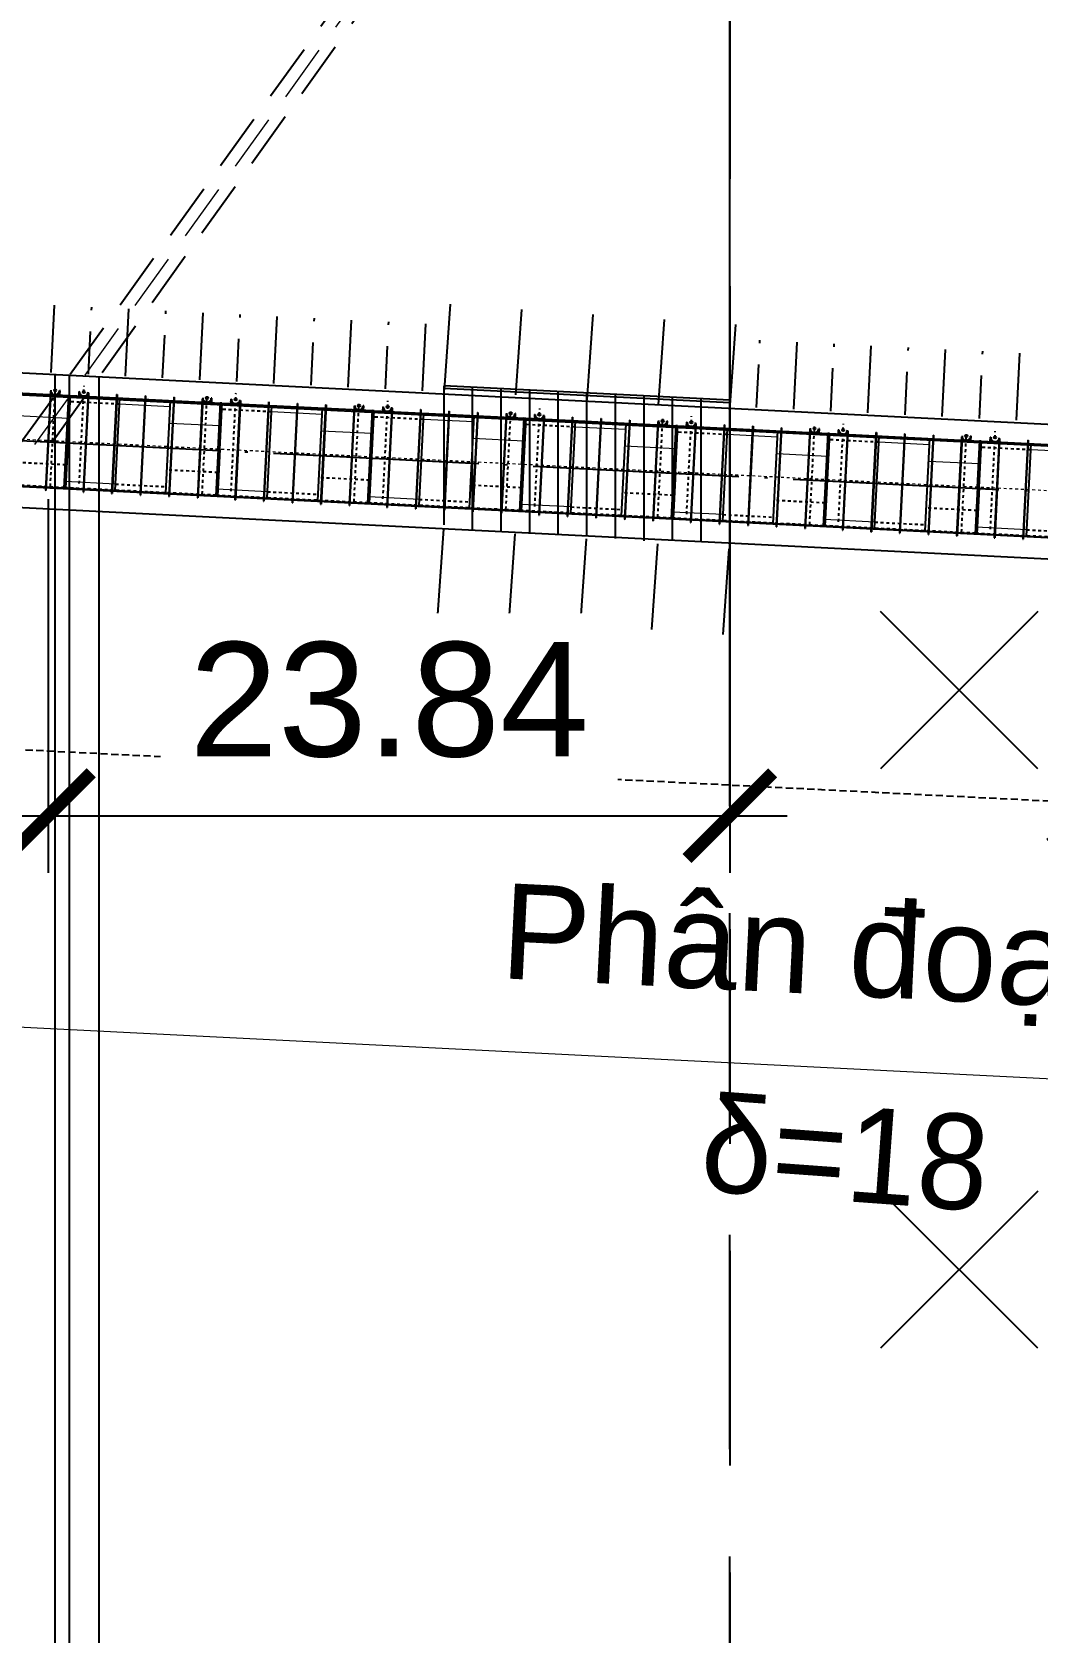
# Model space of a CAD drawing. Header units: inches. Extents: x 444671 to 463716, y 1783086 to 1794968.
# Drawn here: x 457610.5 to 457645.7, y 1787088.2 to 1787144.2 of the extents above; entities that cross this region are included whole.
import ezdxf

# ---------------------------------------------------------------- set-up
doc = ezdxf.new("R2010")
doc.units = ezdxf.units.IN
doc.header["$MEASUREMENT"] = 0
for name, pattern in [('ACAD_ISO04W100', [30, 24, -3, 0, -3]), ('CENTER', [2, 1.25, -0.25, 0.25, -0.25]), ('DASHED2', [9.525, 6.35, -3.175]), ('DASHEDX2', [1.5, 1, -0.5]), ('HIDDEN', [0.375, 0.25, -0.125])]:
    doc.linetypes.add(name, pattern=pattern)
for name, color, linetype in [('3', 3, 'Continuous'), ('4', 4, 'Continuous'), ('Bao', 137, 'Continuous'), ('Cat', 6, 'Continuous'), ('CONGTRINH', 2, 'Continuous'), ('CTTRINH', 4, 'Continuous'), ('Dong', 252, 'HIDDEN'), ('KHUAT', 8, 'DASHED2'), ('Khung_bang', 140, 'Continuous'), ('Tam', 1, 'CENTER'), ('Thachhoc', 125, 'Continuous'), ('Tim', 1, 'ACAD_ISO04W100')]:
    doc.layers.add(name, color=color, linetype=linetype)
for name, color, linetype, lineweight in [('ah', 7, 'Continuous', 15), ('manh', 128, 'Continuous', 15), ('Texdoi', 40, 'Continuous', 15)]:
    doc.layers.add(name, color=color, linetype=linetype, lineweight=lineweight)
doc.styles.add('Arial', font='arial.ttf')
doc.styles.add('VNARIAL', font='')
doc.styles.get('VNARIAL').set_extended_font_data('.VnArial')
doc.linetypes.add('NEN_DA1', pattern='A,1.5,-0.15,["Y",Standard,S=0.2,R=0,X=-0.15,Y=-0.2],-0.005', length=1.655)
doc.dimstyles.new('1-1', dxfattribs={"dimtxt": 2, "dimasz": 2.5, "dimexe": 1, "dimexo": 0, "dimgap": 1, "dimtad": 1, "dimtoh": 1, "dimdec": 0, "dimzin": 0, "dimdsep": 46, "dimtxsty": 'Standard', "dimcen": 0.09, "dimclrd": 3, "dimclre": 3, "dimclrt": 4, "dimadec": 0, "dimazin": 0, "dimtfac": 1, "dimtdec": 0, "dimtmove": 0, "dimatfit": 0, "dimfxl": 0, "dimtolj": 1, "dimtzin": 0, "dimarcsym": 0})
doc.dimstyles.new('D2000', dxfattribs={"dimscale": 2, "dimtxt": 2, "dimasz": 1.5, "dimexe": 1, "dimexo": 1, "dimgap": 1, "dimtad": 1, "dimzin": 1, "dimdsep": 46, "dimtxsty": 'VNARIAL', "dimblk": 'ARCHTICK', "dimcen": 1.5, "dimdle": 1, "dimclrd": 140, "dimclre": 140, "dimclrt": 3, "dimadec": 0, "dimazin": 3, "dimtfac": 1, "dimtix": 1, "dimtmove": 2, "dimatfit": 3, "dimfxl": 0, "dimtolj": 1, "dimtzin": 0, "dimarcsym": 0})

# ---------------------------------------------------------------- blocks, each defined once
blk = doc.blocks.new('*D147')
at = {"layer": 'Bao', "color": 3, "lineweight": -2, "ltscale": 0.2, "transparency": 16777216}
for p, q in [((-579388, 29016), (-580498, 6848)), ((-340377, 17046), (-341488, -5121)), ((-576253, 8305), (-345566, -3248))]:
    blk.add_line(p, q, dxfattribs=at)
at = {"layer": 'Bao', "color": 3, "ltscale": 0.2, "transparency": 16777216}
for points in [[(-576219, 8998), (-576288, 7611), (-580415, 8513)], [(-345531, -2555), (-345600, -3942), (-341404, -3457)]]:
    blk.add_solid(points, dxfattribs=at)
at = {"layer": 'Defpoints', "color": 0, "ltscale": 0.2, "transparency": 16777216}
for p in [(-579388, 29016), (-340377, 17046), (-341404, -3457)]:
    blk.add_point(p, dxfattribs=at)
at = {"layer": 'Bao', "color": 4, "ltscale": 0.2, "transparency": 16777216, "insert": (-460717, 6365), "char_height": 3333.33, "attachment_point": 5, "rotation": 357.133}
blk.add_mtext('\\A1;{\\f.VnArial|b0|i0|c0|p34;Ph©n ®o¹n 5}', dxfattribs=at)
blk = doc.blocks.new('_ArchTick')
at = {"color": 0, "linetype": 'ByBlock', "const_width": 0.15}
blk.add_lwpolyline([(-0.5, -0.5), (0.5, 0.5)], dxfattribs=at)
blk = doc.blocks.new('*D128')
at = {"layer": 'Defpoints', "color": 0, "transparency": 16777216}
for p in [(457521.427, 1787134.354), (457648.236, 1787128.02), (457647.696, 1787117.204)]:
    blk.add_point(p, dxfattribs=at)
at = {"layer": 'Dong', "color": 140, "lineweight": -2, "transparency": 16777216}
for p, q in [((457521.328, 1787132.357), (457520.787, 1787121.54)), ((457648.137, 1787126.023), (457647.596, 1787115.206)), ((457518.89, 1787123.638), (457649.694, 1787117.104))]:
    blk.add_line(p, q, dxfattribs=at)
at = {"layer": 'Dong', "color": 140, "lineweight": -2, "transparency": 16777216, "xscale": 3, "yscale": 3, "zscale": 3}
for p, rotation in [((457520.887, 1787123.538), 177.1404552488368), ((457647.696, 1787117.204), 357.1404552488368)]:
    blk.add_blockref('_ArchTick', p, dxfattribs=dict(at, rotation=rotation))
at = {"layer": 'Dong', "color": 3, "transparency": 16777216, "insert": (457584.493, 1787124.408), "char_height": 4, "attachment_point": 5, "rotation": 357.1405, "style": 'VNARIAL'}
blk.add_mtext('\\A1;126.97', dxfattribs=at)
blk = doc.blocks.new('*D160')
at = {"layer": 'Defpoints', "color": 0, "transparency": 16777216}
for p in [(457611.072, 1787129.842), (457634.908, 1787128.6), (457634.908, 1787116.766)]:
    blk.add_point(p, dxfattribs=at)
at = {"layer": 'Khung_bang', "color": 140, "lineweight": -2, "transparency": 16777216}
for p, q in [((457611.072, 1787127.842), (457611.072, 1787114.766)), ((457634.908, 1787126.6), (457634.908, 1787114.766)), ((457609.072, 1787116.766), (457636.908, 1787116.766))]:
    blk.add_line(p, q, dxfattribs=at)
at = {"layer": 'Khung_bang', "color": 140, "lineweight": -2, "transparency": 16777216, "xscale": 3, "yscale": 3, "zscale": 3, "rotation": 180}
blk.add_blockref('_ArchTick', (457611.072, 1787116.766), dxfattribs=at)
at = {"layer": 'Khung_bang', "color": 140, "lineweight": -2, "transparency": 16777216, "xscale": 3, "yscale": 3, "zscale": 3}
blk.add_blockref('_ArchTick', (457634.908, 1787116.766), dxfattribs=at)
at = {"layer": 'Khung_bang', "color": 3, "transparency": 16777216, "insert": (457622.99, 1787120.81), "char_height": 4, "attachment_point": 5, "style": 'VNARIAL', "bg_fill": 3, "box_fill_scale": 1.25, "bg_fill_color": 256, "bg_fill_true_color": 13158600, "bg_fill_transparency": 0}
blk.add_mtext('\\A1;23.84', dxfattribs=at)
blk = doc.blocks.new('A$C491C4D06')
at = {"layer": 'Bao'}
for p, q in [((-494293.5, 26374.5), (-489014.1, 26110.1)), ((-489669.3, 26263.1), (-489655.3, 26262.4)), ((-489653.8, 26292.4), (-489661.3, 26142.6)), ((-489361.7, 26127.5), (-489354.2, 26277.4)), ((-489334.2, 26276.4), (-489354.2, 26277.4)), ((-489341.7, 26126.5), (-489334.2, 26276.4)), ((-489041.6, 26121.5), (-489122.9, 24497.6)), ((-489095.1, 24492.2), (-489014.1, 26110.1)), ((-488981.7, 26118.5), (-489063, 24494.6)), ((-489041.6, 26121.5), (-488981.7, 26118.5)), ((-488982.2, 26108.6), (-483702.8, 25844.1)), ((-488671, 26243.2), (-488678.5, 26093.3)), ((-488671, 26243.2), (-488651.1, 26242.2)), ((-488651.1, 26242.2), (-488658.6, 26092.3)), ((-488358.9, 26077.3), (-488351.4, 26227.2)), ((-488352.9, 26197.2), (-488338.9, 26196.5)), ((-487400.2, 22789.3), (-487238.3, 26021.2)), ((-487354.2, 26147.2), (-487340.2, 26146.5)), ((-486355.4, 26097.2), (-486341.5, 26096.4)), ((-485632.4, 22700.7), (-485470.6, 25932.7)), ((-485356.7, 26047.1), (-485342.7, 26046.4)), ((-484357.9, 25997.1), (-484344, 25996.4)), ((-484342.5, 26026.4), (-484350, 25876.6)), ((-484050.3, 25861.6), (-484042.8, 26011.4)), ((-484022.9, 26010.4), (-484042.8, 26011.4)), ((-484030.4, 25860.6), (-484022.9, 26010.4)), ((-483730.2, 25855.5), (-483811.6, 24231.6)), ((-483783.8, 24226.2), (-483702.8, 25844.1)), ((-483670.3, 25852.5), (-483751.6, 24228.6)), ((-483730.2, 25855.5), (-483670.3, 25852.5)), ((-483670.8, 25842.6), (-478391.4, 25578.2)), ((-483359.7, 25977.2), (-483367.2, 25827.4)), ((-483359.7, 25977.2), (-483339.7, 25976.2)), ((-483339.7, 25976.2), (-483347.2, 25826.4)), ((-483047.6, 25811.3), (-483040.1, 25961.2)), ((-483041.6, 25931.2), (-483027.6, 25930.5)), ((-482088.9, 22523.3), (-481927, 25755.2)), ((-482042.8, 25881.2), (-482028.9, 25880.5)), ((-481044.1, 25831.2), (-481030.1, 25830.5)), ((-480045.3, 25781.1), (-480031.4, 25780.4)), ((-479031.1, 25760.4), (-479038.6, 25610.6)), ((-478739, 25595.6), (-478731.5, 25745.4)), ((-478711.5, 25744.4), (-478731.5, 25745.4)), ((-478719, 25594.6), (-478711.5, 25744.4)), ((-480321.1, 22434.7), (-480159.2, 25666.7)), ((-479046.6, 25731.1), (-479032.6, 25730.4)), ((-478418.9, 25589.6), (-478500.2, 23965.6)), ((-478472.5, 23960.2), (-478391.4, 25578.2)), ((-478359, 25586.6), (-478440.3, 23962.6)), ((-478418.9, 25589.6), (-478359, 25586.6)), ((-478359.5, 25576.6), (-473080.1, 25312.2)), ((-478048.3, 25711.2), (-478055.8, 25561.4)), ((-478048.3, 25711.2), (-478028.4, 25710.2)), ((-478028.4, 25710.2), (-478035.9, 25560.4)), ((-477736.2, 25545.4), (-477728.7, 25695.2)), ((-477730.2, 25665.2), (-477716.3, 25664.5)), ((-476777.5, 22257.3), (-476615.6, 25489.2)), ((-476731.5, 25615.2), (-476717.5, 25614.5)), ((-475732.7, 25565.2), (-475718.8, 25564.5)), ((-475009.7, 22168.7), (-474847.9, 25400.7)), ((-474734, 25515.1), (-474720, 25514.4)), ((-473735.2, 25465.1), (-473721.3, 25464.4)), ((-473719.8, 25494.4), (-473727.3, 25344.6)), ((-473427.6, 25329.6), (-473420.1, 25479.4)), ((-473400.2, 25478.4), (-473420.1, 25479.4)), ((-473407.7, 25328.6), (-473400.2, 25478.4)), ((-473107.5, 25323.6), (-473188.9, 23699.6)), ((-473161.1, 23694.2), (-473080.1, 25312.2)), ((-473047.6, 25320.6), (-473129, 23696.6)), ((-473107.5, 25323.6), (-473047.6, 25320.6)), ((-473048.1, 25310.6), (-467768.7, 25046.2)), ((-472737, 25445.2), (-472744.5, 25295.4)), ((-472737, 25445.2), (-472717, 25444.2)), ((-472717, 25444.2), (-472724.5, 25294.4)), ((-472424.9, 25279.4), (-472417.4, 25429.2)), ((-472418.9, 25399.2), (-472404.9, 25398.5)), ((-471466.2, 21991.3), (-471304.3, 25223.2)), ((-471420.2, 25349.2), (-471406.2, 25348.5)), ((-470421.4, 25299.2), (-470407.4, 25298.5)), ((-469422.7, 25249.1), (-469408.7, 25248.4)), ((-468423.9, 25199.1), (-468409.9, 25198.4)), ((-468408.4, 25228.4), (-468415.9, 25078.6)), ((-468116.3, 25063.6), (-468108.8, 25213.4)), ((-468088.8, 25212.4), (-468108.8, 25213.4)), ((-468096.3, 25062.6), (-468088.8, 25212.4)), ((-469698.4, 21902.7), (-469536.5, 25134.7)), ((-467796.2, 25057.6), (-467877.5, 23433.6)), ((-467849.8, 23428.2), (-467768.7, 25046.2)), ((-467736.3, 25054.6), (-467817.6, 23430.6)), ((-467796.2, 25057.6), (-467736.3, 25054.6)), ((-467736.8, 25044.6), (-462457.4, 24780.2)), ((-467425.7, 25179.2), (-467433.2, 25029.4)), ((-467425.7, 25179.2), (-467405.7, 25178.2)), ((-467405.7, 25178.2), (-467413.2, 25028.4)), ((-467113.6, 25013.4), (-467106.1, 25163.2)), ((-467107.6, 25133.2), (-467093.6, 25132.5)), ((-466154.8, 21725.3), (-465993, 24957.2)), ((-466108.8, 25083.2), (-466094.8, 25082.5)), ((-465110.1, 25033.2), (-465096.1, 25032.5)), ((-464387, 21636.8), (-464225.2, 24868.7)), ((-464111.3, 24983.1), (-464097.3, 24982.4)), ((-463112.6, 24933.1), (-463098.6, 24932.4)), ((-463097.1, 24962.4), (-463104.6, 24812.6)), ((-462805, 24797.6), (-462797.5, 24947.4)), ((-462777.5, 24946.4), (-462797.5, 24947.4)), ((-462785, 24796.6), (-462777.5, 24946.4)), ((-462484.9, 24791.6), (-462566.2, 23167.6)), ((-462538.4, 23162.2), (-462457.4, 24780.2)), ((-462424.9, 24788.6), (-462506.3, 23164.6)), ((-462484.9, 24791.6), (-462424.9, 24788.6)), ((-462425.4, 24778.6), (-457146, 24514.2)), ((-462114.3, 24913.2), (-462121.8, 24763.4)), ((-462114.3, 24913.2), (-462094.3, 24912.2)), ((-462094.3, 24912.2), (-462101.8, 24762.4)), ((-461802.2, 24747.4), (-461794.7, 24897.2)), ((-461796.2, 24867.2), (-461782.2, 24866.5)), ((-460843.5, 21459.3), (-460681.6, 24691.2)), ((-460797.5, 24817.2), (-460783.5, 24816.5)), ((-459798.7, 24767.2), (-459784.7, 24766.5)), ((-458800, 24717.2), (-458786, 24716.5)), ((-457801.2, 24667.1), (-457787.2, 24666.4)), ((-457785.7, 24696.4), (-457793.2, 24546.6)), ((-457493.6, 24531.6), (-457486.1, 24681.4)), ((-457466.1, 24680.4), (-457486.1, 24681.4)), ((-457473.6, 24530.6), (-457466.1, 24680.4)), ((-456803, 24647.2), (-456810.5, 24497.4)), ((-456803, 24647.2), (-456783, 24646.2)), ((-456783, 24646.2), (-456790.5, 24496.4)), ((-456490.9, 24481.4), (-456483.4, 24631.2)), ((-489119.1, 24493.4), (-489200.4, 22869.4)), ((-489087, 24495.8), (-489168.7, 22863.8)), ((-489059.2, 24490.4), (-489140.5, 22866.4)), ((-489122.9, 24497.6), (-489063, 24494.6)), ((-489119.1, 24493.4), (-489059.2, 24490.4)), ((-489087.2, 24491.8), (-489087.1, 24493.8)), ((-483807.8, 24227.4), (-483889.1, 22603.4)), ((-483775.6, 24229.8), (-483857.3, 22597.8)), ((-483747.8, 24224.4), (-483829.2, 22600.4)), ((-483811.6, 24231.6), (-483751.6, 24228.6)), ((-483807.8, 24227.4), (-483747.8, 24224.4)), ((-483775.8, 24225.8), (-483775.7, 24227.8)), ((-459075.7, 21370.8), (-458913.8, 24602.7)), ((-457173.5, 24525.6), (-457254.8, 22901.6)), ((-457227.1, 22896.2), (-457146, 24514.2)), ((-457113.6, 24522.6), (-457194.9, 22898.6)), ((-457173.5, 24525.6), (-457113.6, 24522.6)), ((-457114.1, 24512.6), (-451834.7, 24248.2)), ((-456484.9, 24601.2), (-456470.9, 24600.5)), ((-455532.1, 21193.3), (-455370.3, 24425.2)), ((-455486.1, 24551.2), (-455472.1, 24550.5)), ((-478496.4, 23961.4), (-478577.8, 22337.4)), ((-478464.3, 23963.8), (-478546, 22331.8)), ((-478436.5, 23958.4), (-478517.8, 22334.4)), ((-478500.2, 23965.6), (-478440.3, 23962.6)), ((-478496.4, 23961.4), (-478436.5, 23958.4)), ((-478464.5, 23959.8), (-478464.4, 23961.8)), ((-473185.1, 23695.4), (-473266.4, 22071.4)), ((-473152.9, 23697.8), (-473234.7, 22065.8)), ((-473125.2, 23692.4), (-473206.5, 22068.4)), ((-473188.9, 23699.6), (-473129, 23696.6)), ((-473185.1, 23695.4), (-473125.2, 23692.4)), ((-473153.1, 23693.8), (-473153, 23695.8)), ((-494479.3, 23143.8), (-489199.9, 22879.4)), ((-467873.7, 23429.4), (-467955.1, 21805.4)), ((-467841.6, 23431.8), (-467923.3, 21799.8)), ((-467813.8, 23426.4), (-467895.1, 21802.4)), ((-467877.5, 23433.6), (-467817.6, 23430.6)), ((-467873.7, 23429.4), (-467813.8, 23426.4)), ((-467841.8, 23427.8), (-467841.7, 23429.8)), ((-462562.4, 23163.4), (-462643.7, 21539.4)), ((-462530.2, 23165.8), (-462612, 21533.8)), ((-462502.5, 23160.4), (-462583.8, 21536.4)), ((-462566.2, 23167.6), (-462506.3, 23164.6)), ((-462562.4, 23163.4), (-462502.5, 23160.4)), ((-462530.4, 23161.8), (-462530.3, 23163.8)), ((-489843.2, 22791.5), (-489829.2, 22790.8)), ((-489200.4, 22869.4), (-489140.5, 22866.4)), ((-489168, 22877.8), (-483888.6, 22613.4)), ((-488526.8, 22725.5), (-488512.8, 22724.8)), ((-487528.1, 22675.5), (-487514.1, 22674.8)), ((-486529.3, 22625.5), (-486515.3, 22624.8)), ((-485530.6, 22575.5), (-485516.6, 22574.8)), ((-484531.8, 22525.5), (-484517.8, 22524.8)), ((-483889.1, 22603.4), (-483829.2, 22600.4)), ((-483856.6, 22611.8), (-478577.3, 22347.4)), ((-483215.5, 22459.5), (-483201.5, 22458.8)), ((-482216.7, 22409.5), (-482202.7, 22408.8)), ((-457251.1, 22897.4), (-457332.4, 21273.4)), ((-457218.9, 22899.8), (-457300.6, 21267.9)), ((-457191.1, 22894.4), (-457272.5, 21270.4)), ((-457254.8, 22901.6), (-457194.9, 22898.6)), ((-457251.1, 22897.4), (-457191.1, 22894.4)), ((-457219.1, 22895.8), (-457219, 22897.8)), ((-481218, 22359.5), (-481204, 22358.8)), ((-480219.2, 22309.5), (-480205.2, 22308.8)), ((-479220.5, 22259.5), (-479206.5, 22258.8)), ((-478577.8, 22337.4), (-478517.8, 22334.4)), ((-478545.3, 22345.8), (-473265.9, 22081.4)), ((-477904.1, 22193.6), (-477890.1, 22192.9)), ((-476905.4, 22143.5), (-476891.4, 22142.8)), ((-475906.6, 22093.5), (-475892.6, 22092.8)), ((-474907.9, 22043.5), (-474893.9, 22042.8)), ((-473909.1, 21993.5), (-473895.1, 21992.8)), ((-473266.4, 22071.4), (-473206.5, 22068.4)), ((-473234, 22079.8), (-467954.6, 21815.4)), ((-472592.8, 21927.6), (-472578.8, 21926.9)), ((-471594, 21877.5), (-471580, 21876.8)), ((-470595.3, 21827.5), (-470581.3, 21826.8)), ((-469596.5, 21777.5), (-469582.5, 21776.8)), ((-468597.8, 21727.5), (-468583.8, 21726.8)), ((-467955.1, 21805.4), (-467895.1, 21802.4)), ((-467922.6, 21813.8), (-462643.2, 21549.4)), ((-467281.4, 21661.6), (-467267.4, 21660.9)), ((-466282.7, 21611.5), (-466268.7, 21610.8)), ((-465283.9, 21561.5), (-465269.9, 21560.8)), ((-464285.2, 21511.5), (-464271.2, 21510.8)), ((-463286.4, 21461.5), (-463272.5, 21460.8)), ((-462643.7, 21539.4), (-462583.8, 21536.4)), ((-462611.3, 21547.8), (-457331.9, 21283.4)), ((-461970.1, 21395.6), (-461956.1, 21394.9)), ((-460971.3, 21345.5), (-460957.4, 21344.8)), ((-459972.6, 21295.5), (-459958.6, 21294.8)), ((-457332.4, 21273.4), (-457272.5, 21270.4)), ((-457299.9, 21281.8), (-452020.5, 21017.4)), ((-458973.8, 21245.5), (-458959.9, 21244.8)), ((-457975.1, 21195.5), (-457961.1, 21194.8)), ((-456658.7, 21129.6), (-456644.8, 21128.9)), ((-455660, 21079.6), (-455646, 21078.9))]:
    blk.add_line(p, q, dxfattribs=at)
at = {"layer": 'Bao', "ltscale": 0.2}
for p, q in [((-489669.3, 26263.1), (-489843.2, 22791.5)), ((-489655.3, 26262.4), (-489829.2, 22790.8)), ((-489006.1, 26109.8), (-488982.2, 26108.6)), ((-488352.9, 26197.2), (-488526.8, 22725.5)), ((-488338.9, 26196.5), (-488512.8, 22724.8)), ((-487354.2, 26147.2), (-487528.1, 22675.5)), ((-487340.2, 26146.5), (-487514.1, 22674.8)), ((-486355.4, 26097.2), (-486529.3, 22625.5)), ((-486341.5, 26096.4), (-486515.3, 22624.8)), ((-485356.7, 26047.1), (-485530.6, 22575.5)), ((-485342.7, 26046.4), (-485516.6, 22574.8)), ((-484357.9, 25997.1), (-484531.8, 22525.5)), ((-484344, 25996.4), (-484517.8, 22524.8)), ((-483694.8, 25843.8), (-483670.8, 25842.6)), ((-483041.6, 25931.2), (-483215.5, 22459.5)), ((-483027.6, 25930.5), (-483201.5, 22458.8)), ((-482042.8, 25881.2), (-482216.7, 22409.5)), ((-482028.9, 25880.5), (-482202.7, 22408.8)), ((-481044.1, 25831.2), (-481218, 22359.5)), ((-481030.1, 25830.5), (-481204, 22358.8)), ((-480045.3, 25781.1), (-480219.2, 22309.5)), ((-480031.4, 25780.4), (-480205.2, 22308.8)), ((-479046.6, 25731.1), (-479220.5, 22259.5)), ((-479032.6, 25730.4), (-479206.5, 22258.8)), ((-478383.4, 25577.8), (-478359.5, 25576.6)), ((-477730.2, 25665.2), (-477904.1, 22193.6)), ((-477716.3, 25664.5), (-477890.1, 22192.9)), ((-476731.5, 25615.2), (-476905.4, 22143.5)), ((-476717.5, 25614.5), (-476891.4, 22142.8)), ((-475732.7, 25565.2), (-475906.6, 22093.5)), ((-475718.8, 25564.5), (-475892.6, 22092.8)), ((-474734, 25515.1), (-474907.9, 22043.5)), ((-474720, 25514.4), (-474893.9, 22042.8)), ((-473735.2, 25465.1), (-473909.1, 21993.5)), ((-473721.3, 25464.4), (-473895.1, 21992.8)), ((-473072.1, 25311.8), (-473048.1, 25310.6)), ((-472418.9, 25399.2), (-472592.8, 21927.6)), ((-472404.9, 25398.5), (-472578.8, 21926.9)), ((-471420.2, 25349.2), (-471594, 21877.5)), ((-471406.2, 25348.5), (-471580, 21876.8)), ((-470421.4, 25299.2), (-470595.3, 21827.5)), ((-470407.4, 25298.5), (-470581.3, 21826.8)), ((-469422.7, 25249.1), (-469596.5, 21777.5)), ((-469408.7, 25248.4), (-469582.5, 21776.8)), ((-468423.9, 25199.1), (-468597.8, 21727.5)), ((-468409.9, 25198.4), (-468583.8, 21726.8)), ((-467760.7, 25045.8), (-467736.8, 25044.6)), ((-467107.6, 25133.2), (-467281.4, 21661.6)), ((-467093.6, 25132.5), (-467267.4, 21660.9)), ((-466108.8, 25083.2), (-466282.7, 21611.5)), ((-466094.8, 25082.5), (-466268.7, 21610.8)), ((-465110.1, 25033.2), (-465283.9, 21561.5)), ((-465096.1, 25032.5), (-465269.9, 21560.8)), ((-464111.3, 24983.1), (-464285.2, 21511.5)), ((-464097.3, 24982.4), (-464271.2, 21510.8)), ((-463112.6, 24933.1), (-463286.4, 21461.5)), ((-463098.6, 24932.4), (-463272.5, 21460.8)), ((-462449.4, 24779.8), (-462425.4, 24778.6)), ((-461796.2, 24867.2), (-461970.1, 21395.6)), ((-461782.2, 24866.5), (-461956.1, 21394.9)), ((-460797.5, 24817.2), (-460971.3, 21345.5)), ((-460783.5, 24816.5), (-460957.4, 21344.8)), ((-459798.7, 24767.2), (-459972.6, 21295.5)), ((-459784.7, 24766.5), (-459958.6, 21294.8)), ((-458800, 24717.2), (-458973.8, 21245.5)), ((-458786, 24716.5), (-458959.9, 21244.8)), ((-457801.2, 24667.1), (-457975.1, 21195.5)), ((-457787.2, 24666.4), (-457961.1, 21194.8)), ((-457138.1, 24513.8), (-457114.1, 24512.6)), ((-456484.9, 24601.2), (-456658.7, 21129.6)), ((-456470.9, 24600.5), (-456644.8, 21128.9)), ((-455486.1, 24551.2), (-455660, 21079.6)), ((-455472.1, 24550.5), (-455646, 21078.9))]:
    blk.add_line(p, q, dxfattribs=at)
at = {"layer": 'Bao'}
for centre in [(-489504, 26284.9), (-488501.2, 26234.7), (-484192.6, 26018.9), (-483189.9, 25968.7), (-478881.3, 25752.9), (-477878.6, 25702.7), (-473570, 25486.9), (-472567.2, 25436.7), (-468258.6, 25220.9), (-467255.9, 25170.7), (-462947.3, 24954.9), (-461944.5, 24904.7), (-457635.9, 24688.9), (-456633.2, 24638.7)]:
    blk.add_circle(centre, 40, dxfattribs=at)
for centre in [(-489504, 26284.9), (-488501.2, 26234.7), (-484192.6, 26018.9), (-483189.9, 25968.7), (-478881.3, 25752.9), (-477878.6, 25702.7), (-473570, 25486.9), (-472567.2, 25436.7), (-468258.6, 25220.9), (-467255.9, 25170.7), (-462947.3, 24954.9), (-461944.5, 24904.7), (-457635.9, 24688.9), (-456633.2, 24638.7)]:
    blk.add_arc(centre, 150, 357.13284, 177.13284, dxfattribs=at)
at = {"layer": 'KHUAT', "ltscale": 5}
for p, q in [((-494318.4, 26357.8), (-489015, 26092.2)), ((-489087, 24495.8), (-489006.1, 26109.8)), ((-487249.3, 25803), (-489017.1, 25891.5)), ((-489007, 26091.8), (-483703.7, 25826.2)), ((-483775.6, 24229.8), (-483694.8, 25843.8)), ((-483695.7, 25825.8), (-478392.3, 25560.2)), ((-481937.9, 25537), (-483705.7, 25625.5)), ((-478464.3, 23963.8), (-478383.4, 25577.8)), ((-476626.6, 25271), (-478394.4, 25359.5)), ((-478384.3, 25559.8), (-473081, 25294.2)), ((-473152.9, 23697.8), (-473072.1, 25311.8)), ((-473073, 25293.8), (-467769.6, 25028.2)), ((-471315.2, 25005), (-473083, 25093.5)), ((-467841.6, 23431.8), (-467760.7, 25045.8)), ((-466003.9, 24739), (-467771.7, 24827.5)), ((-467761.6, 25027.8), (-462458.3, 24762.2)), ((-462530.2, 23165.8), (-462449.4, 24779.8)), ((-462450.3, 24761.8), (-457147, 24496.2)), ((-489095.1, 24492.2), (-489176, 22878.2)), ((-483783.8, 24226.2), (-483864.6, 22612.2)), ((-460692.5, 24473), (-462460.3, 24561.5)), ((-457218.9, 22899.8), (-457138.1, 24513.8)), ((-455381.2, 24207), (-457149, 24295.6)), ((-457139, 24495.8), (-451835.6, 24230.2)), ((-489135.9, 23679.2), (-490903.6, 23767.7)), ((-478472.5, 23960.2), (-478553.3, 22346.2)), ((-473161.1, 23694.2), (-473241.9, 22080.2)), ((-494478.4, 23161.8), (-489175.1, 22896.2)), ((-487389.3, 23007.5), (-485621.5, 22919)), ((-483824.5, 23413.2), (-485592.3, 23501.7)), ((-478513.2, 23147.2), (-480281, 23235.7)), ((-473201.8, 22881.2), (-474969.6, 22969.7)), ((-467849.8, 23428.2), (-467930.6, 21814.2)), ((-462538.4, 23162.2), (-462619.3, 21548.2)), ((-489199.9, 22879.4), (-489176, 22878.2)), ((-489167.1, 22895.8), (-483863.7, 22630.2)), ((-483888.6, 22613.4), (-483864.6, 22612.2)), ((-483855.7, 22629.8), (-478552.4, 22364.2)), ((-482077.9, 22741.5), (-480310.1, 22653)), ((-476766.6, 22475.5), (-474998.8, 22387)), ((-467890.5, 22615.2), (-469658.3, 22703.7)), ((-462579.1, 22349.2), (-464346.9, 22437.7)), ((-457227.1, 22896.2), (-457307.9, 21282.2)), ((-478577.3, 22347.4), (-478553.3, 22346.2)), ((-478544.4, 22363.8), (-473241, 22098.2)), ((-473265.9, 22081.4), (-473241.9, 22080.2)), ((-473233.1, 22097.8), (-467929.7, 21832.2)), ((-471455.2, 22209.5), (-469687.5, 22121)), ((-467921.7, 21831.8), (-462618.4, 21566.2)), ((-466143.9, 21943.5), (-464376.1, 21855)), ((-457267.8, 22083.2), (-459035.6, 22171.8)), ((-467954.6, 21815.4), (-467930.6, 21814.2)), ((-462643.2, 21549.4), (-462619.3, 21548.2)), ((-462610.4, 21565.8), (-457307, 21300.2)), ((-460832.6, 21677.5), (-459064.8, 21589)), ((-457331.9, 21283.4), (-457307.9, 21282.2)), ((-457299, 21299.8), (-451995.7, 21034.2)), ((-455521.2, 21411.5), (-453753.4, 21323))]:
    blk.add_line(p, q, dxfattribs=at)
at = {"layer": 'manh', "color": 1, "linetype": 'CENTER', "ltscale": 0.05}
blk.add_line((0.1, 0), (-685750.1, 34342.8), dxfattribs=at)
at = {"layer": 'manh'}
for p, q in [((-485481.5, 25714.5), (-487249.3, 25803)), ((-489054.2, 25309.1), (-490822, 25397.7)), ((-480170.1, 25448.5), (-481937.9, 25537)), ((-474858.8, 25182.5), (-476626.6, 25271)), ((-483742.9, 25043.1), (-485510.7, 25131.7)), ((-478431.5, 24777.2), (-480199.3, 24865.7)), ((-469547.5, 24916.5), (-471315.2, 25005)), ((-464236.1, 24650.5), (-466003.9, 24739)), ((-473120.2, 24511.2), (-474888, 24599.7)), ((-467808.9, 24245.2), (-469576.6, 24333.7)), ((-462497.5, 23979.2), (-464265.3, 24067.7)), ((-458924.8, 24384.5), (-460692.5, 24473)), ((-453613.4, 24118.5), (-455381.2, 24207)), ((-457186.2, 23713.2), (-458954, 23801.7)), ((-487389.3, 23007.5), (-489157.1, 23096)), ((-482077.9, 22741.5), (-483845.7, 22830)), ((-476766.6, 22475.5), (-478534.4, 22564)), ((-471455.2, 22209.5), (-473223, 22298)), ((-466143.9, 21943.5), (-467911.7, 22032.1)), ((-460832.6, 21677.5), (-462600.3, 21766.1)), ((-455521.2, 21411.5), (-457289, 21500.1))]:
    blk.add_line(p, q, dxfattribs=at)
at = {"layer": 'Tam', "ltscale": 3}
for p, q in [((-489672.3, 22925.1), (-489500.6, 26351.8)), ((-488662, 23024.7), (-488490.4, 26451.4)), ((-484360.9, 22659.1), (-484189.3, 26085.8)), ((-483350.7, 22758.7), (-483179, 26185.4)), ((-479049.6, 22393.1), (-478877.9, 25819.8)), ((-478039.3, 22492.7), (-477867.7, 25919.4)), ((-473738.2, 22127.1), (-473566.6, 25553.8)), ((-472728, 22226.7), (-472556.4, 25653.5)), ((-468426.9, 21861.1), (-468255.3, 25287.9)), ((-467416.6, 21960.7), (-467245, 25387.5)), ((-463115.5, 21595.1), (-462943.9, 25021.9)), ((-462105.3, 21694.7), (-461933.7, 25121.5)), ((-457804.2, 21329.1), (-457632.6, 24755.9)), ((-456793.9, 21428.7), (-456622.3, 24855.5))]:
    blk.add_line(p, q, dxfattribs=at)
at = {"layer": 'Tam'}
for p, q in [((-489566.4, 26288), (-489441.5, 26281.7)), ((-488563.7, 26237.8), (-488438.8, 26231.5)), ((-484255.1, 26022), (-484130.2, 26015.7)), ((-483252.3, 25971.8), (-483127.5, 25965.5)), ((-478943.7, 25756), (-478818.9, 25749.7)), ((-477941, 25705.8), (-477816.1, 25699.5)), ((-473632.4, 25490), (-473507.5, 25483.8)), ((-472629.7, 25439.8), (-472504.8, 25433.5)), ((-468321.1, 25224), (-468196.2, 25217.8)), ((-467318.3, 25173.8), (-467193.4, 25167.5)), ((-463009.7, 24958), (-462884.8, 24951.8)), ((-462007, 24907.8), (-461882.1, 24901.6)), ((-457698.4, 24692), (-457573.5, 24685.8)), ((-456695.6, 24641.8), (-456570.7, 24635.6))]:
    blk.add_line(p, q, dxfattribs=at)
at = {"layer": 'Bao', "ltscale": 0.2, "insert": (-466757.5, 1624.8), "char_height": 3333.333, "width": 28094.706, "attachment_point": 1, "rotation": 355.84487, "style": 'Arial'}
blk.add_mtext('{\\fSymbol|b0|i0|c2|p18;d=18}', dxfattribs=at)
at = {"layer": 'Bao', "ltscale": 0.2}
dim = blk.add_aligned_dim(p1=(-579387.9, 29016.1), p2=(-340377.4, 17046.3), distance=-20528.8, text='{\\f.VnArial|b0|i0|c0|p34;Ph©n ®o¹n 5}', dimstyle='1-1', override={"dimscale": 1666.666721, "dimlfac": -1}, dxfattribs=at)
dim.commit()
dim.dimension.update_dxf_attribs({"geometry": '*D147', "text_midpoint": (-460717.3, 6364.8)})

msp = doc.modelspace()

# ---------------------------------------------------------------- linework, layer by layer
at = {"layer": '3', "ltscale": 0.3}
msp.add_lwpolyline([(457634.9077, 1787118.0465), (457634.9077, 1787249.9716)], dxfattribs=at)
at = {"layer": '4', "linetype": 'NEN_DA1', "ltscale": 8}
for p, q in [((458100.8648, 1787107.7053), (457415.1157, 1787141.9927)), ((457634.9077, 1787131.3035), (457624.9077, 1787131.8035))]:
    msp.add_line(p, q, dxfattribs=at)
msp.add_lwpolyline([(457398.5161, 1787262.3681), (457398.5161, 1787138.1253), (458100.9174, 1787103.0053)], dxfattribs=at)
at = {"layer": 'ah', "color": 1, "linetype": 'DASHEDX2', "ltscale": 2, "flags": 128}
msp.add_lwpolyline([(457610.6037, 1787129.7456), (457680.1041, 1787226.1794)], dxfattribs=at)
at = {"layer": 'Cat', "color": 1, "linetype": 'DASHEDX2', "ltscale": 2, "flags": 128}
for points in [[(457610.0813, 1787129.7712), (457679.5546, 1787226.2261)], [(457611.2078, 1787129.8334), (457680.173, 1787226.1736)]]:
    msp.add_lwpolyline(points, dxfattribs=at)
at = {"layer": 'CONGTRINH', "color": 3}
for p, q in [((457624.9077, 1787131.8035), (457624.9077, 1787126.9427)), ((457634.9077, 1787131.0583), (457634.9077, 1787126.1427))]:
    msp.add_line(p, q, dxfattribs=at)
at = {"layer": 'CONGTRINH', "ltscale": 10}
for points in [[(457415.1468, 1787141.2402), (458100.896, 1787106.9528)], [(457414.987, 1787138.0442), (458100.7362, 1787103.7568)]]:
    msp.add_lwpolyline(points, dxfattribs=at)
at = {"layer": 'CONGTRINH', "color": 3}
msp.add_lwpolyline([(457634.9077, 1787131.3035), (457634.9077, 1787126.1427)], dxfattribs=at)
at = {"layer": 'CTTRINH', "color": 4, "linetype": 'ByBlock'}
for p, q in [((457611.1748, 1787132.2707), (457611.2912, 1787134.6178)), ((457613.7716, 1787132.1419), (457613.888, 1787134.489)), ((457616.3684, 1787132.0131), (457616.4848, 1787134.3602)), ((457618.9653, 1787131.8844), (457619.0816, 1787134.2315)), ((457621.5621, 1787131.7556), (457621.6785, 1787134.1027)), ((457624.1589, 1787131.6268), (457624.2753, 1787133.9739)), ((457637.1429, 1787130.983), (457637.2593, 1787133.3301)), ((457639.7397, 1787130.8542), (457639.8561, 1787133.2013)), ((457642.3365, 1787130.7254), (457642.4529, 1787133.0726)), ((457644.9334, 1787130.5967), (457645.0497, 1787132.9438))]:
    msp.add_line(p, q, dxfattribs=at)
for points in [[(457624.9323, 1787131.6594), (457625.1426, 1787134.652)], [(457627.4261, 1787131.4841), (457627.6364, 1787134.4767)], [(457629.92, 1787131.3089), (457630.1303, 1787134.3015)], [(457632.4138, 1787131.1336), (457632.6241, 1787134.1262)], [(457634.9077, 1787130.9583), (457635.118, 1787133.9509)], [(457624.8928, 1787126.7948), (457624.6842, 1787123.802)], [(457627.3868, 1787126.6209), (457627.1781, 1787123.6282)], [(457629.8807, 1787126.447), (457629.6721, 1787123.4543)], [(457632.3747, 1787126.2731), (457632.166, 1787123.2804)], [(457634.8686, 1787126.0993), (457634.66, 1787123.1065)]]:
    msp.add_lwpolyline(points, dxfattribs=at)
at = {"layer": 'Dong', "ltscale": 30}
msp.add_line((457634.9077, 1787236.5422), (457634.9077, 1787038.3548), dxfattribs=at)
at = {"layer": 'Dong', "color": 3, "ltscale": 6}
for p, q in [((457612.4732, 1787132.2063), (457612.5896, 1787134.5534)), ((457615.07, 1787132.0775), (457615.1864, 1787134.4246)), ((457617.6669, 1787131.9487), (457617.7832, 1787134.2959)), ((457620.2637, 1787131.82), (457620.3801, 1787134.1671)), ((457622.8605, 1787131.6912), (457622.9769, 1787134.0383)), ((457635.8445, 1787131.0474), (457635.9609, 1787133.3945)), ((457638.4413, 1787130.9186), (457638.5577, 1787133.2657)), ((457641.0381, 1787130.7898), (457641.1545, 1787133.1369)), ((457643.6349, 1787130.6611), (457643.7513, 1787133.0082))]:
    msp.add_line(p, q, dxfattribs=at)
at = {"layer": 'Dong', "linetype": 'ByBlock'}
msp.add_line((457634.9077, 1787131.2034), (457624.9077, 1787131.7034), dxfattribs=at)
at = {"layer": 'Dong', "color": 140, "ltscale": 30}
msp.add_line((457634.9077, 1787038.3548), (457634.9077, 1787128.6502), dxfattribs=at)
at = {"layer": 'Khung_bang', "ltscale": 29}
for p, q in [((457625.9077, 1787126.7472), (457625.9077, 1787131.7783)), ((457626.9077, 1787126.6972), (457626.9077, 1787131.7035)), ((457627.9077, 1787126.6472), (457627.9077, 1787131.6535)), ((457628.9077, 1787126.6227), (457628.9077, 1787131.6035)), ((457629.9077, 1787126.5427), (457629.9077, 1787131.5535)), ((457630.9077, 1787126.4627), (457630.9077, 1787131.5035)), ((457631.9077, 1787126.3827), (457631.9077, 1787131.4535)), ((457632.9077, 1787126.3972), (457632.9077, 1787131.4035)), ((457633.9077, 1787126.3472), (457633.9077, 1787131.3535))]:
    msp.add_line(p, q, dxfattribs=at)
at = {"layer": 'Thachhoc'}
for points in [[(457645.6752, 1787118.4083), (457640.1767, 1787123.9068)], [(457645.6752, 1787123.9068), (457640.1767, 1787118.4083)], [(457645.6752, 1787098.1373), (457640.1767, 1787103.6358)], [(457645.6752, 1787103.6358), (457640.1767, 1787098.1373)]]:
    msp.add_lwpolyline(points, dxfattribs=at)
at = {"layer": 'Tim', "ltscale": 0.3}
msp.add_lwpolyline([(457400.8161, 1787140.3548), (458100.8161, 1787105.3548)], dxfattribs=at)

# ---------------------------------------------------------------- block references
at = {"layer": 'Texdoi', "xscale": 0.0009999999892897904, "yscale": 0.0009999999310821295, "zscale": 0.001}
msp.add_blockref('A$C491C4D06', (458100.8161, 1787105.3548), dxfattribs=at)

# ---------------------------------------------------------------- dimensions: what is measured, and where the dimension line sits
at = {"layer": 'Dong'}
dim = msp.add_aligned_dim(p1=(457521.4274, 1787134.3543), p2=(457648.2364, 1787128.0202), distance=-10.8299, dimstyle='D2000', dxfattribs=at)
dim.commit()
dim.dimension.update_dxf_attribs({"geometry": '*D128', "text_midpoint": (457584.4933, 1787124.4081)})

# ---------------------------------------------------------------- next in the draw order: dimensions: what is measured, and where the dimension line sits
at = {"layer": 'Khung_bang'}
dim = msp.add_linear_dim(base=(457634.9077, 1787116.7661), p1=(457611.0719, 1787129.842), p2=(457634.9077, 1787128.6005), dimstyle='D2000', override={"dimfxl": 0.5, "dimtfill": 1, "dimarcsym": 1}, dxfattribs=at)
dim.commit()
dim.dimension.update_dxf_attribs({"geometry": '*D160', "text_midpoint": (457622.9898, 1787120.8098)})

# ---------------------------------------------------------------- next in the draw order: linework, layer by layer
at = {"layer": 'Khung_bang', "color": 6}
for p, q in [((457611.3008, 1787132.1585), (457611.3008, 1786842.8548)), ((457611.8008, 1787132.1585), (457611.8008, 1786842.8548)), ((457612.8352, 1787132.1067), (457612.8352, 1786865.8548))]:
    msp.add_line(p, q, dxfattribs=at)

doc.saveas('drawing.dxf')
